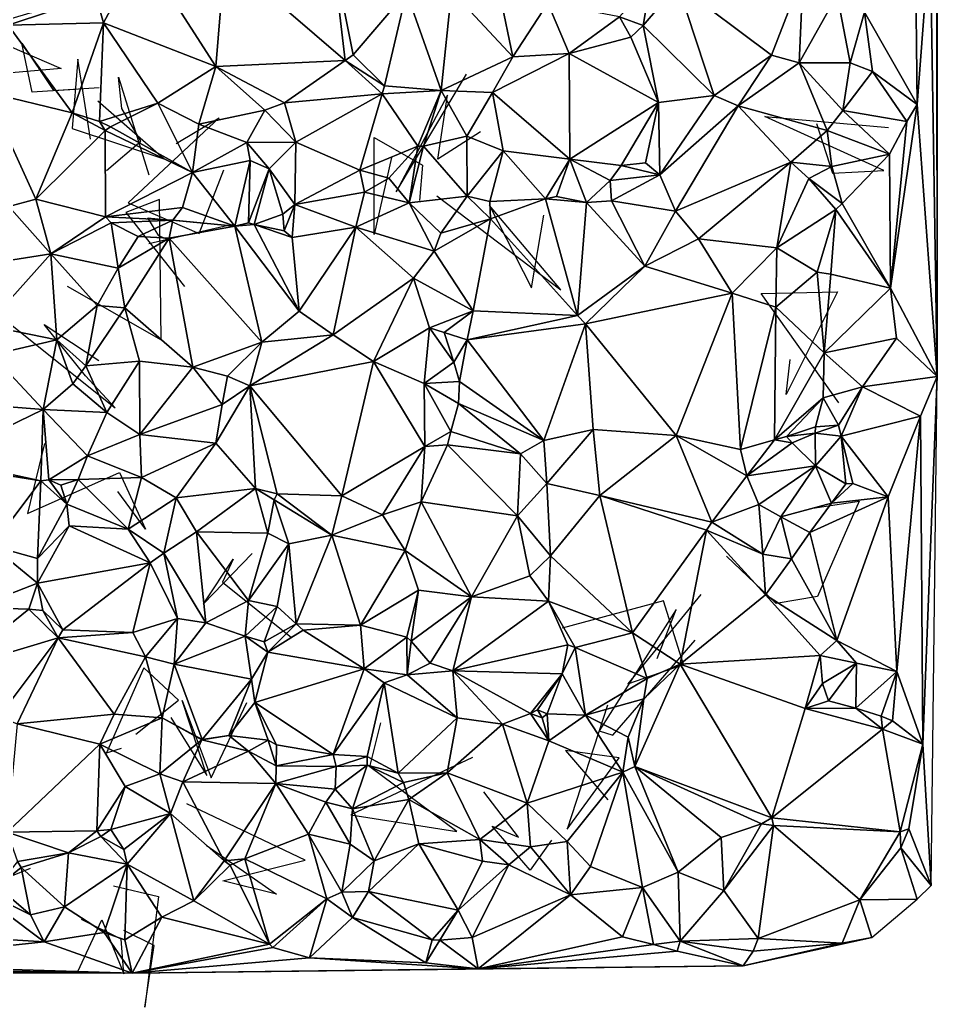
# Model space of a CAD drawing. Header units: metres. Extents: x -15.8 to 15.5, y -15.7 to 15.6.
# Drawn here: x 2.29 to 14.99, y -15.42 to -1.76 of the extents above; entities that cross this region are included whole.
import ezdxf

# ---------------------------------------------------------------- set-up
doc = ezdxf.new("R2010")
doc.units = ezdxf.units.M
doc.layers.add('CRACKS', color=1, linetype='Continuous')
doc.layers.add('STREET_MESH', color=7, linetype='Continuous')

msp = doc.modelspace()

# ---------------------------------------------------------------- linework, layer by layer
at = {"layer": 'CRACKS'}
for points in [[(1.287, -0.836, 0.1), (2.462, -1.657, 0.1), (1.635, -1.898, 0.1), (2.866, -2.43, 0.1), (1.96, -2.507, 0.1)], [(3.391, -2.698, 0.1), (2.465, -2.757, 0.1), (2.321, -2.078, 0.1), (2.759, -2.733, 0.1), (3.059, -2.715, 0.1)], [(3.268, -3.407, 0.1), (3.092, -2.3, 0.1), (3.017, -3.261, 0.1), (4.285, -3.681, 0.1), (3.372, -2.884, 0.1)], [(3.49, -3.844, 0.1), (3.967, -3.434, 0.1), (3.704, -2.986, 0.1), (3.657, -2.549, 0.1), (4.078, -3.902, 0.1)], [(8.662, -3.305, 0.1), (8.074, -3.683, 0.1), (8.206, -2.799, 0.1), (7.495, -4.139, 0.1), (8.471, -2.511, 0.1)], [(4.454, -3.467, 0.1), (5.047, -3.111, 0.1), (3.792, -4.288, 0.1), (4.772, -4.712, 0.1), (5.113, -3.833, 0.1)], [(13.308, -3.193, 0.1), (13.532, -3.88, 0.1), (14.241, -3.84, 0.1), (12.596, -3.093, 0.1), (14.305, -3.249, 0.1)], [(7.431, -3.664, 0.1), (7.194, -4.727, 0.1), (7.193, -3.387, 0.1), (7.861, -3.77, 0.1), (7.817, -4.258, 0.1)], [(8.057, -4.193, 0.1), (9.773, -5.494, 0.1), (8.788, -4.326, 0.1), (9.369, -5.465, 0.1), (9.539, -4.459, 0.1)], [(2.948, -5.443, 0.1), (4.247, -6.184, 0.1), (4.225, -4.245, 0.1), (3.76, -4.425, 0.1), (4.569, -5.445, 0.1)], [(4.332, -4.795, 0.1), (4.213, -4.748, 0.1), (4.064, -4.497, 0.1), (5.175, -4.602, 0.1), (4.076, -4.858, 0.1)], [(13.617, -7.058, 0.1), (12.544, -5.546, 0.1), (13.601, -5.523, 0.1), (12.889, -6.942, 0.1), (12.946, -6.456, 0.1)], [(2.188, -5.989, 0.1), (3.609, -7.126, 0.1), (3.202, -6.684, 0.1), (2.629, -5.974, 0.1), (3.385, -6.469, 0.1)], [(2.634, -7.621, 0.1), (2.396, -8.587, 0.1), (3.672, -8.02, 0.1), (4.031, -8.805, 0.1), (3.649, -8.286, 0.1)], [(13.26, -8.515, 0.1), (13.897, -8.417, 0.1), (13.324, -9.739, 0.1), (12.751, -9.835, 0.1), (12.063, -9.181, 0.1)], [(5.505, -9.144, 0.1), (4.833, -9.838, 0.1), (5.243, -9.221, 0.1), (5.093, -9.537, 0.1), (6.05, -10.303, 0.1)], [(11.71, -9.708, 0.1), (10.702, -10.945, 0.1), (11.47, -10.679, 0.1), (11.191, -9.795, 0.1), (9.79, -10.173, 0.1)], [(11.106, -10.595, 0.1), (11.368, -9.916, 0.1), (10.302, -11.596, 0.1), (10.491, -11.654, 0.1), (11.63, -10.34, 0.1)], [(3.898, -11.64, 0.1), (4.488, -11.173, 0.1), (4.006, -10.725, 0.1), (3.492, -11.899, 0.1), (3.697, -11.835, 0.1)], [(4.381, -11.411, 0.1), (4.878, -12.215, 0.1), (4.536, -11.174, 0.1), (4.938, -12.248, 0.1), (5.433, -11.206, 0.1)], [(10.421, -11.241, 0.1), (9.863, -12.959, 0.1), (10.579, -11.97, 0.1), (9.836, -11.869, 0.1), (10.425, -12.549, 0.1)], [(8.552, -11.964, 0.1), (6.869, -12.759, 0.1), (8.333, -12.99, 0.1), (7.132, -12.092, 0.1), (7.283, -11.485, 0.1)], [(9.645, -13.109, 0.1), (9.349, -13.525, 0.1), (8.822, -12.914, 0.1), (9.186, -13.069, 0.1), (8.71, -12.438, 0.1)], [(4.869, -13.176, 0.1), (5.843, -13.857, 0.1), (5.101, -13.671, 0.1), (6.239, -13.386, 0.1), (4.601, -12.605, 0.1)], [(1.689, -13.172, 0.1), (1.059, -13.415, 0.1), (1.139, -13.954, 0.1), (1.619, -13.83, 0.1), (2.438, -13.497, 0.1)], [(3.588, -13.739, 0.1), (4.208, -13.89, 0.1), (4.019, -15.421, 0.1), (4.151, -14.567, 0.1), (3.732, -14.358, 0.1)], [(3.093, -14.927, 0.1), (3.427, -14.212, 0.1), (3.73, -14.958, 0.1), (3.694, -14.48, 0.1), (3.145, -14.207, 0.1)]]:
    msp.add_polyline3d(points, dxfattribs=at)
at = {"layer": 'STREET_MESH'}
for points in [[(14.968, 4.718), (14.979, -6.691), (14.992, 6.327)], [(14.968, 4.718), (14.88, -0.551), (14.979, -6.691)], [(2.521, -0.63), (1.504, -1.065), (2.129, -1.831)], [(2.521, -0.63), (2.129, -1.831), (3.345, -1.425)], [(14.677, -0.841), (14.7, -2.927), (14.88, -0.551)], [(14.88, -0.551), (14.7, -2.927), (14.979, -6.691)], [(3.45, -1.797), (3.981, -0.809), (3.345, -1.425)], [(5.003, -2.401), (3.981, -0.809), (3.45, -1.797)], [(5.003, -2.401), (5.125, -0.885), (3.981, -0.809)], [(5.125, -0.885), (6.789, -2.321), (6.613, -0.79)], [(6.613, -0.79), (6.902, -2.242), (7.641, -1.376)], [(6.613, -0.79), (6.789, -2.321), (6.902, -2.242)], [(5.125, -0.885), (5.003, -2.401), (6.789, -2.321)], [(14.677, -0.841), (13.972, -1.649), (14.7, -2.927)], [(11.014, -1.229), (10.583, -1.715), (10.91, -1.836)], [(11.391, -1.271), (11.014, -1.229), (10.91, -1.836)], [(11.391, -1.271), (12.686, -2.245), (13.126, -1.112)], [(12.686, -2.245), (13.068, -2.354), (13.126, -1.112)], [(13.068, -2.354), (13.595, -1.409), (13.126, -1.112)], [(8.117, -2.736), (8.262, -1.357), (7.641, -1.376)], [(8.262, -1.357), (8.117, -2.736), (9.109, -2.269)], [(8.939, -1.442), (8.262, -1.357), (9.109, -2.269)], [(11.894, -2.804), (11.391, -1.271), (10.91, -1.836)], [(11.391, -1.271), (11.894, -2.804), (12.686, -2.245)], [(2.129, -1.831), (3.45, -1.797), (3.345, -1.425)], [(6.902, -2.242), (7.333, -2.671), (7.641, -1.376)], [(7.333, -2.671), (8.117, -2.736), (7.641, -1.376)], [(9.594, -1.524), (8.939, -1.442), (9.109, -2.269)], [(13.774, -2.353), (13.595, -1.409), (13.068, -2.354)], [(13.595, -1.409), (13.774, -2.353), (13.972, -1.649)], [(9.594, -1.524), (9.109, -2.269), (9.889, -2.225)], [(10.583, -1.715), (9.594, -1.524), (9.889, -2.225)], [(10.742, -1.995), (10.583, -1.715), (9.889, -2.225)], [(10.583, -1.715), (10.742, -1.995), (10.91, -1.836)], [(13.774, -2.353), (14.084, -2.472), (13.972, -1.649)], [(13.972, -1.649), (14.084, -2.472), (14.7, -2.927)], [(1.834, -2.76), (3.016, -3.042), (2.129, -1.831)], [(3.016, -3.042), (3.45, -1.797), (2.129, -1.831)], [(3.392, -3.162), (3.45, -1.797), (3.016, -3.042)], [(3.392, -3.162), (4.202, -2.909), (3.45, -1.797)], [(4.202, -2.909), (5.003, -2.401), (3.45, -1.797)], [(10.742, -1.995), (11.122, -2.901), (10.91, -1.836)], [(11.122, -2.901), (11.894, -2.804), (10.91, -1.836)], [(11.122, -2.901), (10.742, -1.995), (9.889, -2.225)], [(5.003, -2.401), (5.953, -2.907), (6.789, -2.321)], [(5.953, -2.907), (7.302, -2.78), (6.789, -2.321)], [(6.789, -2.321), (7.333, -2.671), (6.902, -2.242)], [(6.789, -2.321), (7.302, -2.78), (7.333, -2.671)], [(8.117, -2.736), (8.828, -2.764), (9.109, -2.269)], [(9.109, -2.269), (8.828, -2.764), (9.889, -2.225)], [(8.828, -2.764), (9.9, -3.685), (9.889, -2.225)], [(9.9, -3.685), (11.122, -2.901), (9.889, -2.225)], [(11.894, -2.804), (12.226, -2.945), (12.686, -2.245)], [(12.226, -2.945), (13.068, -2.354), (12.686, -2.245)], [(5.003, -2.401), (4.202, -2.909), (4.769, -3.199)], [(5.68, -3.005), (5.003, -2.401), (4.769, -3.199)], [(5.68, -3.005), (5.953, -2.907), (5.003, -2.401)], [(12.226, -2.945), (13.455, -3.288), (13.068, -2.354)], [(13.673, -3.01), (13.774, -2.353), (13.068, -2.354)], [(13.455, -3.288), (13.673, -3.01), (13.068, -2.354)], [(13.774, -2.353), (13.673, -3.01), (14.084, -2.472)], [(13.673, -3.01), (14.558, -3.163), (14.084, -2.472)], [(14.084, -2.472), (14.558, -3.163), (14.7, -2.927)], [(7.302, -2.78), (8.117, -2.736), (7.333, -2.671)], [(2.515, -4.24), (3.016, -3.042), (1.834, -2.76)], [(2.139, -4.34), (2.515, -4.24), (1.834, -2.76)], [(7.302, -2.78), (5.953, -2.907), (6.107, -3.448)], [(6.993, -3.838), (7.302, -2.78), (6.107, -3.448)], [(7.302, -2.78), (6.993, -3.838), (7.794, -3.503)], [(8.117, -2.736), (7.302, -2.78), (7.794, -3.503)], [(8.117, -2.736), (7.794, -3.503), (7.872, -3.506)], [(8.475, -3.368), (8.117, -2.736), (7.872, -3.506)], [(8.117, -2.736), (8.475, -3.368), (8.828, -2.764)], [(8.828, -2.764), (8.475, -3.368), (8.974, -3.571)], [(8.828, -2.764), (8.974, -3.571), (9.9, -3.685)], [(11.894, -2.804), (11.122, -2.901), (11.141, -3.901)], [(12.226, -2.945), (11.894, -2.804), (11.141, -3.901)], [(4.202, -2.909), (3.392, -3.162), (3.548, -3.236)], [(4.678, -3.87), (4.202, -2.909), (3.548, -3.236)], [(4.202, -2.909), (4.678, -3.87), (4.769, -3.199)], [(5.429, -3.454), (5.68, -3.005), (4.769, -3.199)], [(5.68, -3.005), (5.429, -3.454), (6.107, -3.448)], [(5.953, -2.907), (5.68, -3.005), (6.107, -3.448)], [(10.61, -3.775), (11.122, -2.901), (9.9, -3.685)], [(10.61, -3.775), (10.946, -3.737), (11.122, -2.901)], [(11.122, -2.901), (10.946, -3.737), (11.141, -3.901)], [(11.358, -4.406), (12.226, -2.945), (11.141, -3.901)], [(12.226, -2.945), (11.358, -4.406), (12.955, -3.727)], [(13.455, -3.288), (12.226, -2.945), (12.955, -3.727)], [(14.7, -2.927), (14.334, -5.472), (14.979, -6.691)], [(14.558, -3.163), (14.334, -5.472), (14.7, -2.927)], [(3.472, -3.288), (3.016, -3.042), (2.515, -4.24)], [(3.472, -3.288), (3.392, -3.162), (3.016, -3.042)], [(13.673, -3.01), (13.455, -3.288), (14.32, -3.614)], [(14.558, -3.163), (13.673, -3.01), (14.32, -3.614)], [(3.392, -3.162), (3.472, -3.288), (3.548, -3.236)], [(3.472, -3.288), (4.678, -3.87), (3.548, -3.236)], [(4.678, -3.87), (5.429, -3.454), (4.769, -3.199)], [(14.558, -3.163), (14.32, -3.614), (14.334, -5.472)], [(3.475, -4.485), (3.472, -3.288), (2.515, -4.24)], [(3.475, -4.485), (4.678, -3.87), (3.472, -3.288)], [(8.478, -4.196), (8.475, -3.368), (7.872, -3.506)], [(8.475, -3.368), (8.478, -4.196), (8.974, -3.571)], [(13.521, -3.787), (13.455, -3.288), (12.955, -3.727)], [(14.32, -3.614), (13.455, -3.288), (13.521, -3.787)], [(5.429, -3.454), (4.678, -3.87), (5.479, -3.702)], [(5.429, -3.454), (5.742, -3.821), (6.107, -3.448)], [(5.742, -3.821), (5.429, -3.454), (5.479, -3.702)], [(5.742, -3.821), (6.096, -4.312), (6.107, -3.448)], [(6.096, -4.312), (6.993, -3.838), (6.107, -3.448)], [(6.993, -3.838), (7.397, -3.947), (7.794, -3.503)], [(7.794, -3.503), (7.397, -3.947), (7.677, -4.289)], [(7.794, -3.503), (7.677, -4.289), (7.872, -3.506)], [(7.677, -4.289), (8.478, -4.196), (7.872, -3.506)], [(8.478, -4.196), (8.791, -4.27), (8.974, -3.571)], [(8.974, -3.571), (8.791, -4.27), (9.561, -4.236)], [(9.9, -3.685), (8.974, -3.571), (9.561, -4.236)], [(9.713, -4.201), (9.9, -3.685), (9.561, -4.236)], [(9.713, -4.201), (10.127, -4.286), (9.9, -3.685)], [(10.127, -4.286), (10.454, -3.982), (9.9, -3.685)], [(10.454, -3.982), (10.61, -3.775), (9.9, -3.685)], [(14.32, -3.614), (13.521, -3.787), (13.664, -4.3)], [(14.334, -5.472), (14.32, -3.614), (13.664, -4.3)], [(5.479, -3.702), (4.678, -3.87), (5.266, -4.61)], [(5.455, -4.564), (5.479, -3.702), (5.266, -4.61)], [(5.455, -4.564), (5.742, -3.821), (5.479, -3.702)], [(5.742, -3.821), (5.455, -4.564), (5.534, -4.589)], [(5.929, -4.445), (5.742, -3.821), (5.534, -4.589)], [(5.742, -3.821), (5.929, -4.445), (6.096, -4.312)], [(10.61, -3.775), (10.454, -3.982), (11.141, -3.901)], [(10.946, -3.737), (10.61, -3.775), (11.141, -3.901)], [(11.358, -4.406), (11.677, -4.787), (12.955, -3.727)], [(11.677, -4.787), (12.762, -4.913), (12.955, -3.727)], [(12.762, -4.913), (13.202, -3.951), (12.955, -3.727)], [(13.202, -3.951), (13.521, -3.787), (12.955, -3.727)], [(13.521, -3.787), (13.202, -3.951), (13.664, -4.3)], [(3.475, -4.485), (4.541, -4.356), (4.678, -3.87)], [(4.678, -3.87), (4.541, -4.356), (5.266, -4.61)], [(7.059, -4.144), (6.993, -3.838), (6.096, -4.312)], [(7.397, -3.947), (6.993, -3.838), (7.059, -4.144)], [(7.677, -4.289), (7.397, -3.947), (7.059, -4.144)], [(10.454, -3.982), (10.472, -4.26), (11.141, -3.901)], [(10.472, -4.26), (11.358, -4.406), (11.141, -3.901)], [(13.202, -3.951), (12.762, -4.913), (13.578, -4.382)], [(13.202, -3.951), (13.578, -4.382), (13.664, -4.3)], [(10.454, -3.982), (10.127, -4.286), (10.472, -4.26)], [(7.059, -4.144), (6.096, -4.312), (6.939, -4.625)], [(7.677, -4.289), (7.059, -4.144), (6.939, -4.625)], [(8.478, -4.196), (7.677, -4.289), (8.112, -4.709)], [(8.802, -4.512), (8.478, -4.196), (8.112, -4.709)], [(8.802, -4.512), (8.791, -4.27), (8.478, -4.196)], [(8.791, -4.27), (8.802, -4.512), (9.561, -4.236)], [(9.561, -4.236), (8.802, -4.512), (10.006, -5.849)], [(10.127, -4.286), (9.713, -4.201), (9.561, -4.236)], [(10.127, -4.286), (9.561, -4.236), (10.006, -5.849)], [(2.721, -4.995), (2.139, -4.34), (1.841, -5.135)], [(2.139, -4.34), (2.721, -4.995), (2.515, -4.24)], [(2.721, -4.995), (3.475, -4.485), (2.515, -4.24)], [(4.541, -4.356), (3.475, -4.485), (4.407, -4.531)], [(4.541, -4.356), (4.407, -4.531), (5.266, -4.61)], [(5.929, -4.445), (5.949, -4.677), (6.096, -4.312)], [(5.949, -4.677), (6.058, -4.768), (6.096, -4.312)], [(6.096, -4.312), (6.058, -4.768), (6.939, -4.625)], [(8.02, -4.959), (7.677, -4.289), (6.939, -4.625)], [(7.677, -4.289), (8.02, -4.959), (8.112, -4.709)], [(10.934, -5.164), (10.127, -4.286), (10.006, -5.849)], [(10.472, -4.26), (10.127, -4.286), (10.934, -5.164)], [(11.358, -4.406), (10.472, -4.26), (10.934, -5.164)], [(13.578, -4.382), (14.334, -5.472), (13.664, -4.3)], [(3.475, -4.485), (2.721, -4.995), (3.555, -4.564)], [(3.475, -4.485), (3.555, -4.564), (4.407, -4.531)], [(5.949, -4.677), (5.929, -4.445), (5.534, -4.589)], [(11.677, -4.787), (11.358, -4.406), (10.934, -5.164)], [(12.762, -4.913), (13.319, -5.248), (13.578, -4.382)], [(13.319, -5.248), (13.508, -5.276), (13.578, -4.382)], [(13.578, -4.382), (13.508, -5.276), (14.334, -5.472)], [(2.721, -4.995), (3.654, -5.194), (3.555, -4.564)], [(3.555, -4.564), (3.93, -4.757), (4.407, -4.531)], [(3.654, -5.194), (3.93, -4.757), (3.555, -4.564)], [(4.407, -4.531), (3.93, -4.757), (4.356, -4.776)], [(4.407, -4.531), (4.356, -4.776), (5.266, -4.61)], [(4.356, -4.776), (5.638, -6.216), (5.266, -4.61)], [(5.534, -4.589), (5.455, -4.564), (5.266, -4.61)], [(6.157, -5.788), (5.534, -4.589), (5.266, -4.61)], [(5.638, -6.216), (6.157, -5.788), (5.266, -4.61)], [(6.058, -4.768), (5.534, -4.589), (6.157, -5.788)], [(5.949, -4.677), (5.534, -4.589), (6.058, -4.768)], [(6.058, -4.768), (6.157, -5.788), (6.939, -4.625)], [(6.157, -5.788), (6.626, -6.116), (6.939, -4.625)], [(6.626, -6.116), (7.735, -5.331), (6.939, -4.625)], [(7.735, -5.331), (8.02, -4.959), (6.939, -4.625)], [(8.02, -4.959), (8.802, -4.512), (8.112, -4.709)], [(8.802, -4.512), (8.02, -4.959), (8.563, -5.785)], [(8.802, -4.512), (8.563, -5.785), (10.006, -5.849)], [(3.93, -4.757), (3.654, -5.194), (4.356, -4.776)], [(3.654, -5.194), (3.742, -5.742), (4.356, -4.776)], [(3.742, -5.742), (4.686, -6.563), (4.356, -4.776)], [(4.686, -6.563), (5.638, -6.216), (4.356, -4.776)], [(11.677, -4.787), (10.934, -5.164), (12.144, -5.539)], [(12.762, -4.913), (11.677, -4.787), (12.144, -5.539)], [(12.747, -5.732), (12.762, -4.913), (12.144, -5.539)], [(13.319, -5.248), (12.762, -4.913), (12.747, -5.732)], [(1.829, -5.985), (2.721, -4.995), (1.841, -5.135)], [(2.721, -4.995), (1.829, -5.985), (2.802, -6.184)], [(2.721, -4.995), (2.802, -6.184), (3.361, -5.71)], [(3.654, -5.194), (2.721, -4.995), (3.361, -5.71)], [(8.563, -5.785), (8.02, -4.959), (7.735, -5.331)], [(10.116, -5.963), (10.934, -5.164), (10.006, -5.849)], [(10.934, -5.164), (10.116, -5.963), (12.144, -5.539)], [(3.742, -5.742), (3.654, -5.194), (3.361, -5.71)], [(13.319, -5.248), (12.747, -5.732), (13.416, -6.363)], [(13.508, -5.276), (13.319, -5.248), (13.416, -6.363)], [(14.334, -5.472), (13.508, -5.276), (13.416, -6.363)], [(7.735, -5.331), (6.626, -6.116), (7.185, -6.484)], [(7.735, -5.331), (7.185, -6.484), (7.957, -6.021)], [(8.563, -5.785), (7.735, -5.331), (7.957, -6.021)], [(10.116, -5.963), (11.367, -7.508), (12.144, -5.539)], [(12.144, -5.539), (11.367, -7.508), (12.259, -7.704)], [(12.747, -5.732), (12.144, -5.539), (12.259, -7.704)], [(14.334, -5.472), (13.416, -6.363), (14.413, -6.163)], [(14.334, -5.472), (14.413, -6.163), (14.979, -6.691)], [(2.802, -6.184), (3.203, -6.543), (3.361, -5.71)], [(3.203, -6.543), (3.742, -5.742), (3.361, -5.71)], [(12.728, -7.569), (12.747, -5.732), (12.259, -7.704)], [(12.747, -5.732), (12.728, -7.569), (13.416, -6.363)], [(3.742, -5.742), (3.203, -6.543), (3.945, -6.48)], [(4.686, -6.563), (3.742, -5.742), (3.945, -6.48)], [(5.638, -6.216), (6.626, -6.116), (6.157, -5.788)], [(8.161, -6.082), (8.563, -5.785), (7.957, -6.021)], [(8.48, -6.185), (8.563, -5.785), (8.161, -6.082)], [(8.563, -5.785), (8.48, -6.185), (10.006, -5.849)], [(8.48, -6.185), (10.116, -5.963), (10.006, -5.849)], [(1.829, -5.985), (1.903, -6.391), (2.802, -6.184)], [(10.116, -5.963), (8.48, -6.185), (9.54, -7.577)], [(10.116, -5.963), (9.54, -7.577), (10.22, -7.426)], [(11.367, -7.508), (10.116, -5.963), (10.22, -7.426)], [(7.185, -6.484), (6.626, -6.116), (5.471, -6.821)], [(6.626, -6.116), (5.638, -6.216), (5.471, -6.821)], [(7.185, -6.484), (7.882, -6.791), (7.957, -6.021)], [(7.882, -6.791), (8.292, -6.493), (7.957, -6.021)], [(8.292, -6.493), (8.161, -6.082), (7.957, -6.021)], [(8.292, -6.493), (8.48, -6.185), (8.161, -6.082)], [(2.802, -6.184), (1.903, -6.391), (2.617, -7.151)], [(3.027, -6.794), (2.802, -6.184), (2.617, -7.151)], [(3.027, -6.794), (3.203, -6.543), (2.802, -6.184)], [(5.164, -6.688), (5.638, -6.216), (4.686, -6.563)], [(5.638, -6.216), (5.164, -6.688), (5.471, -6.821)], [(8.48, -6.185), (8.292, -6.493), (8.373, -6.763)], [(8.48, -6.185), (8.373, -6.763), (9.54, -7.577)], [(13.416, -6.363), (13.944, -6.835), (14.413, -6.163)], [(14.413, -6.163), (13.944, -6.835), (14.979, -6.691)], [(2.617, -7.151), (1.903, -6.391), (1.209, -7.038)], [(12.728, -7.569), (13.4, -6.99), (13.416, -6.363)], [(13.4, -6.99), (13.944, -6.835), (13.416, -6.363)], [(3.203, -6.543), (3.027, -6.794), (3.493, -7.19)], [(3.203, -6.543), (3.493, -7.19), (3.945, -6.48)], [(3.493, -7.19), (3.951, -7.496), (3.945, -6.48)], [(3.951, -7.496), (4.686, -6.563), (3.945, -6.48)], [(6.745, -8.346), (7.185, -6.484), (5.471, -6.821)], [(6.745, -8.346), (7.893, -7.661), (7.185, -6.484)], [(7.893, -7.661), (7.882, -6.791), (7.185, -6.484)], [(8.292, -6.493), (7.882, -6.791), (8.373, -6.763)], [(5.091, -7.078), (4.686, -6.563), (3.951, -7.496)], [(5.091, -7.078), (5.164, -6.688), (4.686, -6.563)], [(5.164, -6.688), (5.091, -7.078), (5.471, -6.821)], [(13.944, -6.835), (14.747, -7.241), (14.979, -6.691)], [(14.747, -7.241), (14.779, -11.782), (14.979, -6.691)], [(14.979, -6.691), (14.779, -11.782), (14.894, -13.738)], [(3.493, -7.19), (3.027, -6.794), (2.617, -7.151)], [(5.004, -7.616), (5.55, -8.241), (5.471, -6.821)], [(5.091, -7.078), (5.004, -7.616), (5.471, -6.821)], [(5.55, -8.241), (5.851, -8.318), (5.471, -6.821)], [(5.851, -8.318), (6.745, -8.346), (5.471, -6.821)], [(7.882, -6.791), (8.359, -7.067), (8.373, -6.763)], [(7.882, -6.791), (8.25, -7.453), (8.359, -7.067)], [(7.893, -7.661), (8.25, -7.453), (7.882, -6.791)], [(8.373, -6.763), (8.359, -7.067), (9.54, -7.577)], [(13.4, -6.99), (13.615, -7.367), (13.944, -6.835)], [(13.615, -7.367), (13.649, -7.517), (13.944, -6.835)], [(13.944, -6.835), (13.649, -7.517), (14.747, -7.241)], [(1.2, -7.836), (2.617, -7.151), (1.209, -7.038)], [(5.004, -7.616), (5.091, -7.078), (3.951, -7.496)], [(8.359, -7.067), (8.25, -7.453), (9.214, -7.763)], [(9.54, -7.577), (8.359, -7.067), (9.214, -7.763)], [(13.4, -6.99), (12.728, -7.569), (12.894, -7.524)], [(13.296, -7.387), (13.4, -6.99), (12.894, -7.524)], [(13.296, -7.387), (13.615, -7.367), (13.4, -6.99)], [(2.617, -7.151), (1.2, -7.836), (2.584, -8.136)], [(2.691, -8.122), (2.617, -7.151), (2.584, -8.136)], [(2.617, -7.151), (2.691, -8.122), (3.227, -7.789)], [(3.493, -7.19), (2.617, -7.151), (3.227, -7.789)], [(3.951, -7.496), (3.493, -7.19), (3.227, -7.789)], [(14.747, -7.241), (13.649, -7.517), (14.298, -8.356)], [(14.42, -10.777), (14.747, -7.241), (14.298, -8.356)], [(14.42, -10.777), (14.779, -11.782), (14.747, -7.241)], [(13.615, -7.367), (13.292, -7.479), (13.649, -7.517)], [(13.615, -7.367), (13.296, -7.387), (13.292, -7.479)], [(3.973, -8.088), (3.951, -7.496), (3.227, -7.789)], [(3.973, -8.088), (5.004, -7.616), (3.951, -7.496)], [(8.25, -7.453), (7.893, -7.661), (8.204, -7.637)], [(9.214, -7.763), (8.25, -7.453), (8.204, -7.637)], [(9.54, -7.577), (9.578, -8.174), (10.22, -7.426)], [(9.578, -8.174), (10.314, -8.341), (10.22, -7.426)], [(10.314, -8.341), (11.367, -7.508), (10.22, -7.426)], [(10.314, -8.341), (11.86, -8.708), (11.367, -7.508)], [(11.367, -7.508), (12.345, -8.069), (12.259, -7.704)], [(11.86, -8.708), (12.345, -8.069), (11.367, -7.508)], [(13.292, -7.479), (13.296, -7.387), (12.894, -7.524)], [(12.971, -7.612), (13.292, -7.479), (12.894, -7.524)], [(13.292, -7.479), (12.971, -7.612), (13.294, -7.931)], [(13.649, -7.517), (13.292, -7.479), (13.294, -7.931)], [(5.004, -7.616), (3.973, -8.088), (4.455, -8.37)], [(5.55, -8.241), (5.004, -7.616), (4.455, -8.37)], [(7.841, -8.426), (9.172, -8.623), (8.204, -7.637)], [(7.893, -7.661), (7.841, -8.426), (8.204, -7.637)], [(9.172, -8.623), (9.214, -7.763), (8.204, -7.637)], [(9.578, -8.174), (9.54, -7.577), (9.214, -7.763)], [(12.345, -8.069), (12.728, -7.569), (12.259, -7.704)], [(12.971, -7.612), (12.728, -7.569), (12.345, -8.069)], [(12.971, -7.612), (12.345, -8.069), (13.294, -7.931)], [(12.728, -7.569), (12.971, -7.612), (12.894, -7.524)], [(13.714, -8.18), (13.649, -7.517), (13.294, -7.931)], [(13.649, -7.517), (13.811, -8.174), (14.298, -8.356)], [(13.714, -8.18), (13.811, -8.174), (13.649, -7.517)], [(2.691, -8.122), (3.101, -8.116), (3.227, -7.789)], [(3.101, -8.116), (3.973, -8.088), (3.227, -7.789)], [(7.893, -7.661), (6.745, -8.346), (7.305, -8.606)], [(7.841, -8.426), (7.893, -7.661), (7.305, -8.606)], [(9.172, -8.623), (9.578, -8.174), (9.214, -7.763)], [(1.2, -7.836), (1.184, -7.913), (2.584, -8.136)], [(1.184, -7.913), (1.906, -9.035), (2.584, -8.136)], [(13.294, -7.931), (12.345, -8.069), (12.51, -8.465)], [(12.816, -8.636), (13.294, -7.931), (12.51, -8.465)], [(12.816, -8.636), (13.518, -8.445), (13.294, -7.931)], [(13.518, -8.445), (13.714, -8.18), (13.294, -7.931)], [(1.906, -9.035), (2.538, -9.21), (2.584, -8.136)], [(2.538, -9.21), (2.941, -8.457), (2.584, -8.136)], [(2.941, -8.457), (2.691, -8.122), (2.584, -8.136)], [(2.691, -8.122), (2.86, -8.195), (3.101, -8.116)], [(2.86, -8.195), (2.691, -8.122), (2.941, -8.457)], [(2.86, -8.195), (2.941, -8.457), (3.101, -8.116)], [(2.941, -8.457), (3.792, -8.807), (3.101, -8.116)], [(3.792, -8.807), (3.973, -8.088), (3.101, -8.116)], [(3.973, -8.088), (3.792, -8.807), (4.455, -8.37)], [(9.172, -8.623), (9.632, -9.174), (9.578, -8.174)], [(9.578, -8.174), (9.632, -9.174), (10.314, -8.341)], [(12.345, -8.069), (11.86, -8.708), (12.51, -8.465)], [(13.811, -8.174), (13.518, -8.445), (14.298, -8.356)], [(13.811, -8.174), (13.714, -8.18), (13.518, -8.445)], [(4.735, -8.842), (5.55, -8.241), (4.455, -8.37)], [(5.721, -8.862), (5.55, -8.241), (4.735, -8.842)], [(5.721, -8.862), (5.807, -8.399), (5.55, -8.241)], [(5.807, -8.399), (5.851, -8.318), (5.55, -8.241)], [(5.851, -8.318), (5.807, -8.399), (6.605, -8.886)], [(6.745, -8.346), (5.851, -8.318), (6.605, -8.886)], [(2.941, -8.457), (2.538, -9.21), (2.975, -8.758)], [(3.792, -8.807), (2.941, -8.457), (2.975, -8.758)], [(3.792, -8.807), (4.282, -9.138), (4.455, -8.37)], [(4.282, -9.138), (4.735, -8.842), (4.455, -8.37)], [(5.807, -8.399), (5.721, -8.862), (6.01, -9.009)], [(6.605, -8.886), (5.807, -8.399), (6.01, -9.009)], [(6.745, -8.346), (6.605, -8.886), (7.305, -8.606)], [(7.619, -9.099), (7.841, -8.426), (7.305, -8.606)], [(7.841, -8.426), (7.619, -9.099), (8.536, -9.741)], [(9.172, -8.623), (7.841, -8.426), (8.536, -9.741)], [(10.314, -8.341), (9.632, -9.174), (10.765, -10.24)], [(11.788, -8.817), (10.314, -8.341), (10.765, -10.24)], [(11.86, -8.708), (10.314, -8.341), (11.788, -8.817)], [(12.51, -8.465), (11.86, -8.708), (12.565, -9.151)], [(12.816, -8.636), (12.51, -8.465), (12.565, -9.151)], [(13.518, -8.445), (12.816, -8.636), (13.219, -8.851)], [(14.298, -8.356), (13.219, -8.851), (13.59, -10.346)], [(13.518, -8.445), (13.219, -8.851), (14.298, -8.356)], [(14.42, -10.777), (14.298, -8.356), (13.59, -10.346)], [(6.605, -8.886), (7.619, -9.099), (7.305, -8.606)], [(9.344, -9.451), (9.172, -8.623), (8.536, -9.741)], [(9.172, -8.623), (9.344, -9.451), (9.632, -9.174)], [(11.86, -8.708), (11.788, -8.817), (12.565, -9.151)], [(12.964, -9.218), (12.816, -8.636), (12.565, -9.151)], [(12.816, -8.636), (12.964, -9.218), (13.219, -8.851)], [(2.538, -9.21), (2.538, -9.551), (2.975, -8.758)], [(2.975, -8.758), (2.538, -9.551), (4.093, -9.271)], [(3.792, -8.807), (2.975, -8.758), (4.093, -9.271)], [(4.282, -9.138), (3.792, -8.807), (4.093, -9.271)], [(4.282, -9.138), (4.864, -10.101), (4.735, -8.842)], [(5.452, -9.794), (5.721, -8.862), (4.735, -8.842)], [(4.864, -10.101), (5.452, -9.794), (4.735, -8.842)], [(5.721, -8.862), (5.452, -9.794), (6.01, -9.009)], [(11.422, -10.672), (11.788, -8.817), (10.765, -10.24)], [(11.422, -10.672), (12.603, -9.712), (11.788, -8.817)], [(11.788, -8.817), (12.603, -9.712), (12.565, -9.151)], [(13.219, -8.851), (12.964, -9.218), (13.59, -10.346)], [(5.452, -9.794), (5.852, -9.876), (6.01, -9.009)], [(5.852, -9.876), (6.112, -10.116), (6.01, -9.009)], [(6.112, -10.116), (6.605, -8.886), (6.01, -9.009)], [(6.605, -8.886), (6.112, -10.116), (7.005, -10.134)], [(7.619, -9.099), (6.605, -8.886), (7.005, -10.134)], [(2.538, -9.551), (1.906, -9.035), (1.668, -9.889)], [(2.538, -9.551), (2.538, -9.21), (1.906, -9.035)], [(4.473, -10.041), (4.282, -9.138), (4.093, -9.271)], [(4.864, -10.101), (4.282, -9.138), (4.473, -10.041)], [(7.805, -9.65), (7.619, -9.099), (7.005, -10.134)], [(7.619, -9.099), (7.805, -9.65), (8.536, -9.741)], [(12.603, -9.712), (12.964, -9.218), (12.565, -9.151)], [(2.538, -9.551), (2.888, -10.197), (4.093, -9.271)], [(2.888, -10.197), (3.855, -10.237), (4.093, -9.271)], [(3.855, -10.237), (4.473, -10.041), (4.093, -9.271)], [(9.632, -9.174), (9.344, -9.451), (9.605, -9.801)], [(9.632, -9.174), (9.605, -9.801), (10.765, -10.24)], [(12.964, -9.218), (12.603, -9.712), (13.59, -10.346)], [(2.415, -9.911), (2.538, -9.551), (1.668, -9.889)], [(2.415, -9.911), (2.611, -9.932), (2.538, -9.551)], [(2.538, -9.551), (2.611, -9.932), (2.888, -10.197)], [(9.605, -9.801), (9.344, -9.451), (8.536, -9.741)], [(7.644, -10.301), (7.805, -9.65), (7.005, -10.134)], [(7.805, -9.65), (7.644, -10.301), (7.705, -10.354)], [(7.805, -9.65), (7.705, -10.354), (8.536, -9.741)], [(5.452, -9.794), (4.864, -10.101), (5.409, -10.284)], [(5.852, -9.876), (5.452, -9.794), (5.409, -10.284)], [(7.705, -10.354), (7.966, -10.66), (8.536, -9.741)], [(7.966, -10.66), (8.282, -10.766), (8.536, -9.741)], [(8.282, -10.766), (9.605, -9.801), (8.536, -9.741)], [(8.282, -10.766), (9.869, -10.404), (9.605, -9.801)], [(9.605, -9.801), (9.97, -10.444), (10.765, -10.24)], [(9.869, -10.404), (9.97, -10.444), (9.605, -9.801)], [(11.422, -10.672), (13.36, -10.555), (12.603, -9.712)], [(12.603, -9.712), (13.36, -10.555), (13.59, -10.346)], [(1.395, -10.737), (2.415, -9.911), (1.668, -9.889)], [(2.82, -10.311), (2.415, -9.911), (1.395, -10.737)], [(2.611, -9.932), (2.415, -9.911), (2.82, -10.311)], [(2.611, -9.932), (2.82, -10.311), (2.888, -10.197)], [(5.673, -10.363), (5.852, -9.876), (5.409, -10.284)], [(5.852, -9.876), (5.673, -10.363), (6.112, -10.116)], [(4.029, -10.573), (4.473, -10.041), (3.855, -10.237)], [(4.029, -10.573), (4.428, -10.674), (4.473, -10.041)], [(4.428, -10.674), (4.864, -10.101), (4.473, -10.041)], [(4.864, -10.101), (4.428, -10.674), (5.409, -10.284)], [(2.82, -10.311), (3.855, -10.237), (2.888, -10.197)], [(2.82, -10.311), (4.029, -10.573), (3.855, -10.237)], [(6.112, -10.116), (5.673, -10.363), (5.723, -10.506)], [(6.21, -10.205), (6.112, -10.116), (5.723, -10.506)], [(7.053, -10.738), (6.21, -10.205), (5.723, -10.506)], [(6.112, -10.116), (6.21, -10.205), (7.005, -10.134)], [(6.21, -10.205), (7.053, -10.738), (7.005, -10.134)], [(7.053, -10.738), (7.644, -10.301), (7.005, -10.134)], [(9.97, -10.444), (10.965, -10.87), (10.765, -10.24)], [(10.965, -10.87), (11.422, -10.672), (10.765, -10.24)], [(2.82, -10.311), (1.395, -10.737), (2.004, -11.398)], [(2.257, -11.499), (2.82, -10.311), (2.004, -11.398)], [(3.598, -11.365), (2.82, -10.311), (2.257, -11.499)], [(3.598, -11.365), (4.029, -10.573), (2.82, -10.311)], [(4.428, -10.674), (5.494, -10.879), (5.409, -10.284)], [(5.409, -10.284), (5.494, -10.879), (5.723, -10.506)], [(5.673, -10.363), (5.409, -10.284), (5.723, -10.506)], [(7.648, -10.819), (7.644, -10.301), (7.053, -10.738)], [(7.644, -10.301), (7.648, -10.819), (7.705, -10.354)], [(7.648, -10.819), (7.966, -10.66), (7.705, -10.354)], [(13.36, -10.555), (13.86, -10.659), (13.59, -10.346)], [(13.86, -10.659), (14.42, -10.777), (13.59, -10.346)], [(5.494, -10.879), (5.542, -11.205), (5.723, -10.506)], [(5.542, -11.205), (7.053, -10.738), (5.723, -10.506)], [(9.869, -10.404), (8.282, -10.766), (9.793, -10.805)], [(9.97, -10.444), (9.869, -10.404), (9.793, -10.805)], [(10.114, -11.379), (9.97, -10.444), (9.793, -10.805)], [(9.97, -10.444), (10.114, -11.379), (10.965, -10.87)], [(4.029, -10.573), (3.598, -11.365), (4.262, -11.416)], [(4.428, -10.674), (4.029, -10.573), (4.262, -11.416)], [(13.36, -10.555), (11.422, -10.672), (13.153, -11.288)], [(13.39, -10.942), (13.36, -10.555), (13.153, -11.288)], [(13.39, -10.942), (13.86, -10.659), (13.36, -10.555)], [(13.476, -11.18), (13.86, -10.659), (13.39, -10.942)], [(13.86, -10.659), (13.476, -11.18), (13.852, -11.28)], [(14.42, -10.777), (13.86, -10.659), (13.852, -11.28)], [(4.813, -11.716), (4.428, -10.674), (4.262, -11.416)], [(4.428, -10.674), (4.813, -11.716), (5.494, -10.879)], [(6.624, -11.924), (7.053, -10.738), (5.542, -11.205)], [(7.053, -10.738), (6.624, -11.924), (7.331, -10.932)], [(7.648, -10.819), (7.053, -10.738), (7.331, -10.932)], [(7.648, -10.819), (8.282, -10.766), (7.966, -10.66)], [(8.282, -10.766), (7.648, -10.819), (8.342, -11.418)], [(8.969, -11.506), (8.282, -10.766), (8.342, -11.418)], [(8.282, -10.766), (9.352, -11.357), (9.793, -10.805)], [(8.969, -11.506), (9.352, -11.357), (8.282, -10.766)], [(10.799, -12.09), (12.69, -12.798), (11.422, -10.672)], [(10.92, -11.151), (10.799, -12.09), (11.422, -10.672)], [(10.965, -10.87), (10.92, -11.151), (11.422, -10.672)], [(11.422, -10.672), (12.69, -12.798), (13.153, -11.288)], [(14.205, -11.391), (14.42, -10.777), (13.852, -11.28)], [(14.42, -10.777), (14.205, -11.391), (14.36, -11.457)], [(14.42, -10.777), (14.36, -11.457), (14.779, -11.782)], [(5.494, -10.879), (4.813, -11.716), (5.182, -11.662)], [(5.494, -10.879), (5.182, -11.662), (5.542, -11.205)], [(7.648, -10.819), (7.331, -10.932), (8.342, -11.418)], [(9.352, -11.357), (9.453, -11.304), (9.793, -10.805)], [(9.453, -11.304), (9.584, -11.363), (9.793, -10.805)], [(9.584, -11.363), (10.114, -11.379), (9.793, -10.805)], [(10.114, -11.379), (10.92, -11.151), (10.965, -10.87)], [(6.624, -11.924), (7.096, -11.95), (7.331, -10.932)], [(7.096, -11.95), (7.526, -12.184), (7.331, -10.932)], [(7.331, -10.932), (7.526, -12.184), (8.342, -11.418)], [(13.476, -11.18), (13.39, -10.942), (13.153, -11.288)], [(5.182, -11.662), (5.727, -11.724), (5.542, -11.205)], [(5.843, -11.789), (6.624, -11.924), (5.542, -11.205)], [(5.727, -11.724), (5.843, -11.789), (5.542, -11.205)], [(10.92, -11.151), (10.114, -11.379), (10.703, -11.685)], [(10.799, -12.09), (10.92, -11.151), (10.703, -11.685)], [(13.852, -11.28), (13.476, -11.18), (13.153, -11.288)], [(9.514, -11.414), (9.453, -11.304), (9.352, -11.357)], [(9.453, -11.304), (9.514, -11.414), (9.584, -11.363)], [(12.69, -12.798), (14.221, -11.573), (13.153, -11.288)], [(14.221, -11.573), (13.852, -11.28), (13.153, -11.288)], [(14.205, -11.391), (13.852, -11.28), (14.221, -11.573)], [(3.598, -11.365), (2.257, -11.499), (3.398, -11.781)], [(4.262, -11.416), (3.598, -11.365), (3.398, -11.781)], [(4.23, -12.192), (4.262, -11.416), (3.398, -11.781)], [(4.262, -11.416), (4.23, -12.192), (4.81, -11.721)], [(4.813, -11.716), (4.262, -11.416), (4.81, -11.721)], [(7.526, -12.184), (8.202, -12.175), (8.342, -11.418)], [(8.202, -12.175), (8.969, -11.506), (8.342, -11.418)], [(9.352, -11.357), (8.969, -11.506), (9.607, -11.734)], [(9.514, -11.414), (9.352, -11.357), (9.607, -11.734)], [(9.584, -11.363), (9.514, -11.414), (9.607, -11.734)], [(10.114, -11.379), (9.584, -11.363), (9.607, -11.734)], [(10.114, -11.379), (9.607, -11.734), (10.629, -12.166)], [(10.114, -11.379), (10.629, -12.166), (10.703, -11.685)], [(14.36, -11.457), (14.205, -11.391), (14.221, -11.573)], [(14.36, -11.457), (14.221, -11.573), (14.779, -11.782)], [(2.257, -11.499), (2.115, -12.996), (3.398, -11.781)], [(9.309, -12.595), (8.969, -11.506), (8.202, -12.175)], [(8.969, -11.506), (9.309, -12.595), (9.607, -11.734)], [(14.221, -11.573), (12.69, -12.798), (14.466, -12.993)], [(14.779, -11.782), (14.221, -11.573), (14.466, -12.993)], [(4.23, -12.192), (4.544, -12.304), (4.81, -11.721)], [(4.544, -12.304), (5.453, -11.878), (4.81, -11.721)], [(5.182, -11.662), (4.813, -11.716), (4.81, -11.721)], [(5.453, -11.878), (5.182, -11.662), (4.81, -11.721)], [(5.453, -11.878), (5.727, -11.724), (5.182, -11.662)], [(5.453, -11.878), (5.838, -12.082), (5.727, -11.724)], [(5.838, -12.082), (5.843, -11.789), (5.727, -11.724)], [(9.607, -11.734), (9.309, -12.595), (10.629, -12.166)], [(10.629, -12.166), (10.799, -12.09), (10.703, -11.685)], [(2.115, -12.996), (3.359, -12.982), (3.398, -11.781)], [(3.359, -12.982), (3.75, -12.366), (3.398, -11.781)], [(3.75, -12.366), (4.23, -12.192), (3.398, -11.781)], [(5.453, -11.878), (4.544, -12.304), (5.831, -12.327)], [(5.838, -12.082), (5.453, -11.878), (5.831, -12.327)], [(5.843, -11.789), (5.838, -12.082), (6.624, -11.924)], [(14.584, -12.951), (14.779, -11.782), (14.466, -12.993)], [(14.779, -11.782), (14.584, -12.951), (14.894, -13.738)], [(6.624, -11.924), (5.838, -12.082), (6.668, -12.09)], [(7.096, -11.95), (6.624, -11.924), (6.668, -12.09)], [(7.097, -12.071), (7.096, -11.95), (6.668, -12.09)], [(7.096, -11.95), (7.097, -12.071), (7.526, -12.184)], [(5.838, -12.082), (5.831, -12.327), (6.668, -12.09)], [(5.831, -12.327), (6.654, -12.401), (6.668, -12.09)], [(7.097, -12.071), (6.654, -12.401), (6.891, -12.676)], [(6.654, -12.401), (7.097, -12.071), (6.668, -12.09)], [(7.598, -12.312), (7.097, -12.071), (6.891, -12.676)], [(7.097, -12.071), (7.598, -12.312), (7.526, -12.184)], [(10.799, -12.09), (10.629, -12.166), (11.396, -13.55)], [(11.992, -13.071), (10.799, -12.09), (11.396, -13.55)], [(10.799, -12.09), (11.992, -13.071), (12.55, -12.884)], [(12.69, -12.798), (10.799, -12.09), (12.55, -12.884)], [(4.23, -12.192), (3.75, -12.366), (4.377, -12.74)], [(4.544, -12.304), (4.23, -12.192), (4.377, -12.74)], [(7.598, -12.312), (8.202, -12.175), (7.526, -12.184)], [(8.202, -12.175), (7.598, -12.312), (7.67, -12.545)], [(8.654, -13.099), (8.202, -12.175), (7.67, -12.545)], [(8.654, -13.099), (9.309, -12.595), (8.202, -12.175)], [(10.629, -12.166), (9.309, -12.595), (9.859, -13.126)], [(10.185, -13.473), (10.629, -12.166), (9.859, -13.126)], [(10.185, -13.473), (10.902, -13.762), (10.629, -12.166)], [(10.629, -12.166), (10.902, -13.762), (11.396, -13.55)], [(3.549, -12.961), (3.75, -12.366), (3.359, -12.982)], [(3.75, -12.366), (3.549, -12.961), (4.377, -12.74)], [(5.116, -13.393), (4.544, -12.304), (4.377, -12.74)], [(4.544, -12.304), (5.116, -13.393), (5.831, -12.327)], [(5.831, -12.327), (5.116, -13.393), (5.402, -13.365)], [(6.284, -13.024), (5.831, -12.327), (5.402, -13.365)], [(6.524, -12.584), (6.654, -12.401), (5.831, -12.327)], [(6.284, -13.024), (6.524, -12.584), (5.831, -12.327)], [(6.654, -12.401), (6.524, -12.584), (6.891, -12.676)], [(7.67, -12.545), (7.598, -12.312), (6.891, -12.676)], [(7.191, -13.396), (7.67, -12.545), (6.891, -12.676)], [(7.67, -12.545), (7.191, -13.396), (7.811, -13.161)], [(8.654, -13.099), (7.67, -12.545), (7.811, -13.161)], [(6.859, -13.164), (6.524, -12.584), (6.284, -13.024)], [(6.524, -12.584), (6.859, -13.164), (6.891, -12.676)], [(6.859, -13.164), (7.191, -13.396), (6.891, -12.676)], [(8.654, -13.099), (9.354, -13.202), (9.309, -12.595)], [(9.309, -12.595), (9.354, -13.202), (9.859, -13.126)], [(3.549, -12.961), (3.731, -13.237), (4.377, -12.74)], [(3.731, -13.237), (3.775, -13.442), (4.377, -12.74)], [(3.775, -13.442), (4.699, -13.95), (4.377, -12.74)], [(4.699, -13.95), (5.116, -13.393), (4.377, -12.74)], [(12.715, -12.907), (12.69, -12.798), (12.55, -12.884)], [(12.69, -12.798), (12.715, -12.907), (14.466, -12.993)], [(3.41, -13.057), (3.549, -12.961), (3.359, -12.982)], [(3.549, -12.961), (3.41, -13.057), (3.731, -13.237)], [(12.55, -12.884), (11.992, -13.071), (12.028, -13.806)], [(12.715, -12.907), (12.55, -12.884), (12.028, -13.806)], [(12.501, -14.469), (12.715, -12.907), (12.028, -13.806)], [(12.715, -12.907), (12.501, -14.469), (13.908, -13.936)], [(12.715, -12.907), (13.908, -13.936), (14.466, -12.993)], [(14.473, -13.213), (14.584, -12.951), (14.466, -12.993)], [(14.584, -12.951), (14.473, -13.213), (14.894, -13.738)], [(2.963, -13.284), (3.359, -12.982), (2.115, -12.996)], [(2.26, -13.402), (2.963, -13.284), (2.115, -12.996)], [(2.963, -13.284), (3.41, -13.057), (3.359, -12.982)], [(3.41, -13.057), (2.963, -13.284), (3.775, -13.442)], [(3.41, -13.057), (3.775, -13.442), (3.731, -13.237)], [(6.537, -13.919), (6.284, -13.024), (5.402, -13.365)], [(6.746, -13.827), (6.859, -13.164), (6.284, -13.024)], [(6.537, -13.919), (6.746, -13.827), (6.284, -13.024)], [(8.688, -13.398), (8.654, -13.099), (7.811, -13.161)], [(8.654, -13.099), (8.688, -13.398), (9.055, -13.448)], [(9.354, -13.202), (8.654, -13.099), (9.055, -13.448)], [(12.028, -13.806), (11.992, -13.071), (11.396, -13.55)], [(13.908, -13.936), (14.473, -13.213), (14.466, -12.993)], [(6.859, -13.164), (6.746, -13.827), (7.191, -13.396)], [(7.112, -13.818), (8.354, -14.078), (7.811, -13.161)], [(7.191, -13.396), (7.112, -13.818), (7.811, -13.161)], [(8.354, -14.078), (8.688, -13.398), (7.811, -13.161)], [(9.906, -13.866), (9.354, -13.202), (9.055, -13.448)], [(9.354, -13.202), (9.906, -13.866), (9.859, -13.126)], [(9.906, -13.866), (10.185, -13.473), (9.859, -13.126)], [(14.473, -13.213), (13.908, -13.936), (14.703, -13.925)], [(14.473, -13.213), (14.703, -13.925), (14.894, -13.738)], [(2.26, -13.402), (2.311, -13.485), (2.963, -13.284)], [(2.311, -13.485), (2.911, -14.03), (2.963, -13.284)], [(2.963, -13.284), (2.911, -14.03), (3.775, -13.442)], [(5.116, -13.393), (5.202, -13.454), (5.402, -13.365)], [(5.202, -13.454), (5.745, -14.55), (5.402, -13.365)], [(5.745, -14.55), (6.537, -13.919), (5.402, -13.365)], [(2.311, -13.485), (2.26, -13.402), (1.981, -13.75)], [(2.311, -13.485), (1.981, -13.75), (2.44, -14.14)], [(2.911, -14.03), (2.311, -13.485), (2.44, -14.14)], [(3.775, -13.442), (2.911, -14.03), (3.46, -14.385)], [(3.743, -14.489), (3.775, -13.442), (3.46, -14.385)], [(3.775, -13.442), (3.743, -14.489), (4.258, -14.175)], [(4.699, -13.95), (3.775, -13.442), (4.258, -14.175)], [(5.202, -13.454), (5.116, -13.393), (4.699, -13.95)], [(5.202, -13.454), (4.699, -13.95), (5.745, -14.55)], [(6.746, -13.827), (7.112, -13.818), (7.191, -13.396)], [(8.688, -13.398), (8.354, -14.078), (9.055, -13.448)], [(9.055, -13.448), (8.354, -14.078), (8.545, -14.454)], [(9.906, -13.866), (9.055, -13.448), (8.545, -14.454)], [(10.185, -13.473), (9.906, -13.866), (10.902, -13.762)], [(10.902, -13.762), (11.424, -14.508), (11.396, -13.55)], [(11.424, -14.508), (12.028, -13.806), (11.396, -13.55)], [(1.526, -13.688), (0.056, -14.355), (2.628, -14.517)], [(1.526, -13.688), (2.628, -14.517), (2.44, -14.14)], [(1.981, -13.75), (1.526, -13.688), (2.44, -14.14)], [(9.906, -13.866), (10.625, -14.445), (10.902, -13.762)], [(10.902, -13.762), (10.625, -14.445), (11.057, -14.552)], [(11.424, -14.508), (10.902, -13.762), (11.057, -14.552)], [(5.791, -14.595), (6.537, -13.919), (5.745, -14.55)], [(6.537, -13.919), (5.791, -14.595), (6.296, -14.737)], [(6.893, -14.181), (6.537, -13.919), (6.296, -14.737)], [(6.746, -13.827), (6.537, -13.919), (6.893, -14.181)], [(7.112, -13.818), (6.746, -13.827), (6.893, -14.181)], [(7.994, -14.487), (7.112, -13.818), (6.893, -14.181)], [(8.354, -14.078), (7.112, -13.818), (7.994, -14.487)], [(8.632, -14.89), (9.906, -13.866), (8.545, -14.454)], [(10.625, -14.445), (9.906, -13.866), (8.632, -14.89)], [(11.424, -14.508), (12.501, -14.469), (12.028, -13.806)], [(13.908, -13.936), (12.501, -14.469), (13.666, -14.533)], [(13.908, -13.936), (13.666, -14.533), (14.072, -14.458)], [(14.703, -13.925), (13.908, -13.936), (14.072, -14.458)], [(2.628, -14.517), (2.911, -14.03), (2.44, -14.14)], [(2.911, -14.03), (2.628, -14.517), (3.46, -14.385)], [(5.745, -14.55), (4.699, -13.95), (4.258, -14.175)], [(4.258, -14.175), (3.743, -14.489), (3.847, -14.948)], [(5.745, -14.55), (4.258, -14.175), (3.847, -14.948)], [(7.906, -14.805), (6.893, -14.181), (6.296, -14.737)], [(7.906, -14.805), (7.994, -14.487), (6.893, -14.181)], [(8.101, -14.492), (8.354, -14.078), (7.994, -14.487)], [(8.354, -14.078), (8.101, -14.492), (8.545, -14.454)], [(2.628, -14.517), (0.056, -14.355), (-0.268, -14.825)], [(3.46, -14.385), (2.628, -14.517), (3.847, -14.948)], [(3.743, -14.489), (3.46, -14.385), (3.847, -14.948)], [(8.101, -14.492), (8.632, -14.89), (8.545, -14.454)], [(11.057, -14.552), (10.625, -14.445), (8.632, -14.89)], [(12.501, -14.469), (11.424, -14.508), (12.431, -14.647)], [(13.666, -14.533), (12.293, -14.849), (14.072, -14.458)], [(12.501, -14.469), (12.431, -14.647), (13.666, -14.533)], [(2.628, -14.517), (-0.268, -14.825), (3.847, -14.948)], [(5.791, -14.595), (5.745, -14.55), (3.847, -14.948)], [(6.296, -14.737), (5.791, -14.595), (3.847, -14.948)], [(7.906, -14.805), (8.101, -14.492), (7.994, -14.487)], [(8.101, -14.492), (7.906, -14.805), (8.632, -14.89)], [(11.382, -14.646), (11.057, -14.552), (8.632, -14.89)], [(11.382, -14.646), (11.424, -14.508), (11.057, -14.552)], [(12.293, -14.849), (11.424, -14.508), (11.382, -14.646)], [(11.424, -14.508), (12.293, -14.849), (12.431, -14.647)], [(12.431, -14.647), (12.293, -14.849), (13.666, -14.533)], [(8.632, -14.89), (6.296, -14.737), (3.847, -14.948)], [(7.906, -14.805), (6.296, -14.737), (8.632, -14.89)], [(12.293, -14.849), (11.382, -14.646), (8.632, -14.89)], [(-3.118, -14.886), (-5.602, -14.895), (3.847, -14.948)], [(-0.675, -14.876), (-3.118, -14.886), (3.847, -14.948)], [(-0.268, -14.825), (-0.675, -14.876), (3.847, -14.948)], [(12.293, -14.849), (8.632, -14.89), (3.847, -14.948)], [(-5.602, -14.895), (-10.686, -14.941), (3.847, -14.948)]]:
    msp.add_3dface(points, dxfattribs=at)

doc.saveas('drawing.dxf')
